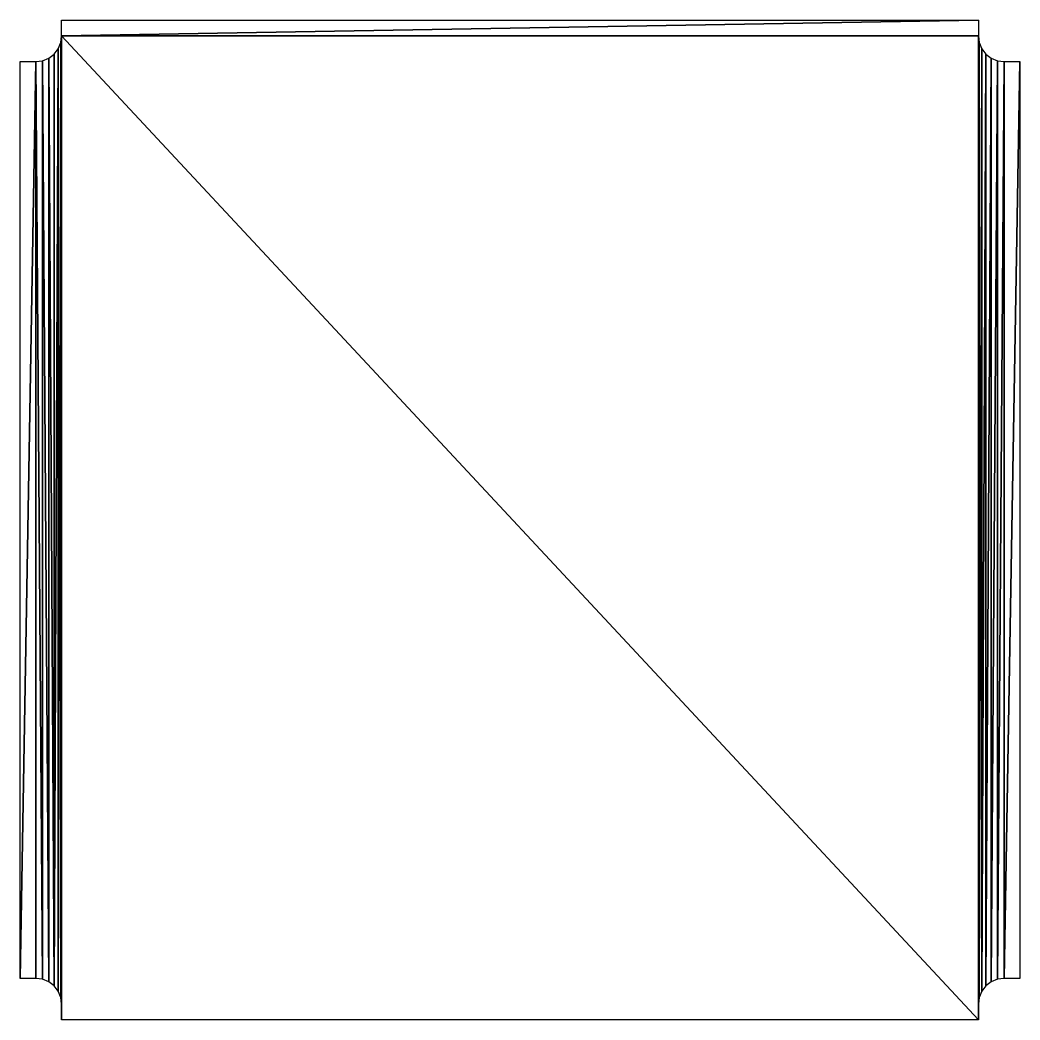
# Model space of a CAD drawing. Extents: x 0 to 220, y 0 to 220.
import ezdxf

# ---------------------------------------------------------------- set-up
doc = ezdxf.new("R2010")
doc.units = 0
doc.layers.add('GROUPE_2', color=7, linetype='CONTINUOUS')

msp = doc.modelspace()

# ---------------------------------------------------------------- meshes
at = {"layer": 'GROUPE_2'}
mesh = msp.add_polyface(dxfattribs=at)
corners = [(211.34, 220.5), (9.66, 217), (9.66, 220.5), (211.54, 215.54), (211.34, 4), (211.34, 217), (211.54, 5.46), (212.1, 214.17), (212.1, 6.83), (213, 213), (213, 8), (214.17, 212.1), (214.17, 8.9), (215.54, 211.54), (215.54, 9.46), (217, 211.34), (217, 9.66), (220.5, 211.34), (220.5, 9.66), (4, 211.34), (0.5, 9.66), (0.5, 211.34), (4, 9.66), (5.46, 9.46), (5.46, 211.54), (6.83, 8.9), (6.83, 212.1), (8, 8), (8, 213), (8.9, 214.17), (8.9, 6.83), (9.46, 5.46), (9.46, 215.54), (9.66, 4), (9.66, 0.5), (211.34, 0.5)]
mesh.append_faces([[corners[k] for k in face] for face in [(0, 1, 2), (16, 17, 18), (19, 20, 21)]], dxfattribs={"vtx0": -1})
mesh.append_faces([[corners[k] for k in face] for face in [(3, 4, 5), (4, 3, 6), (6, 7, 8), (8, 9, 10), (10, 11, 12), (12, 13, 14), (14, 15, 16), (20, 19, 22), (22, 19, 23), (23, 24, 25), (25, 26, 27), (27, 29, 30), (30, 29, 31), (31, 32, 33), (33, 1, 34), (34, 1, 35), (5, 1, 0), (35, 5, 4)]], dxfattribs={"vtx0": -1, "vtx1": -1})
mesh.append_faces([[corners[k] for k in face] for face in [(35, 1, 5)]], dxfattribs={"vtx0": -1, "vtx1": -1, "vtx2": -1})
mesh.append_faces([[corners[k] for k in face] for face in [(6, 3, 7), (8, 7, 9), (10, 9, 11), (12, 11, 13), (14, 13, 15), (16, 15, 17), (23, 19, 24), (25, 24, 26), (27, 26, 28), (27, 28, 29), (31, 29, 32), (33, 32, 1)]], dxfattribs={"vtx0": -1, "vtx2": -1})

doc.saveas('drawing.dxf')
